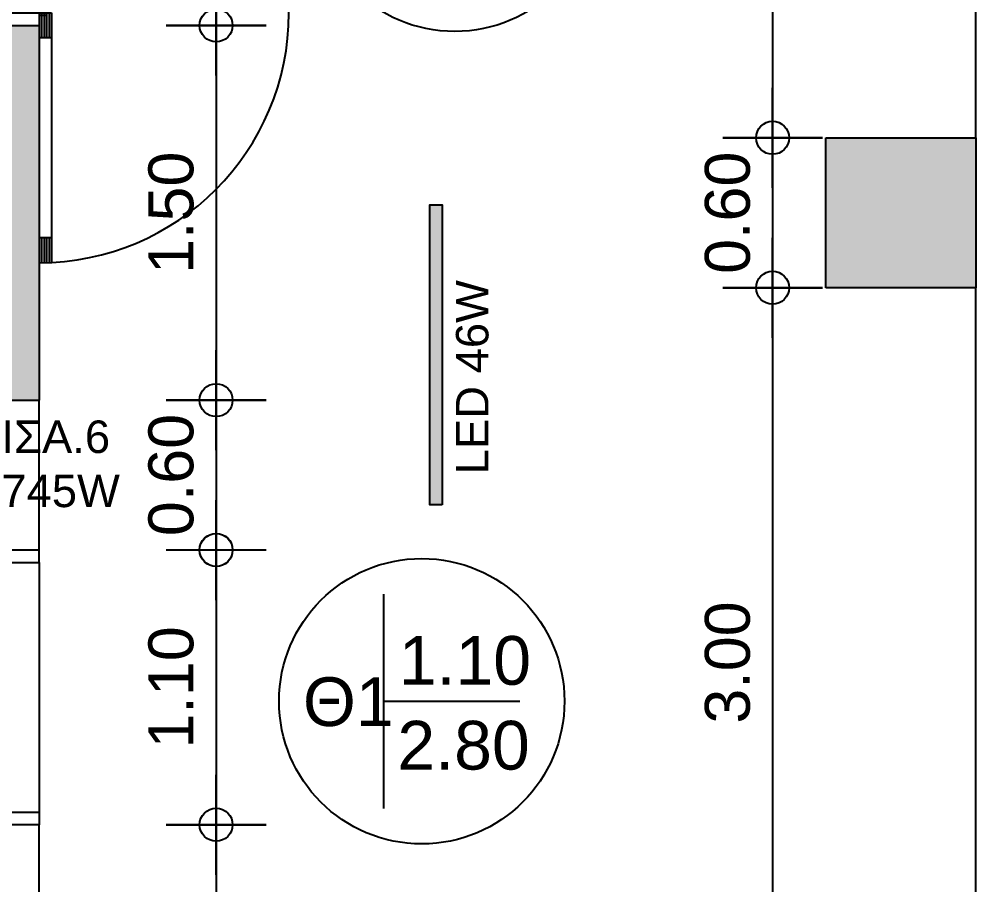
# Model space of a CAD drawing. Header units: metres. Extents: x -11 to 85, y -301 to 135.
# Drawn here: x 22.344 to 26.174, y -203.337 to -199.872 of the extents above; entities that cross this region are included whole.
import ezdxf

# ---------------------------------------------------------------- set-up
doc = ezdxf.new("R2010")
doc.units = ezdxf.units.M
doc.header["$LTSCALE"] = 0.036
doc.header["$PDMODE"] = 2
for name, color, linetype in [('arxitek isogeio', 252, 'Continuous'), ('DIMBLK', 252, 'Continuous'), ('electext', 20, 'Continuous'), ('hatch color', 252, 'Continuous'), ('HLEK_FL001_SYMBOLS', 230, 'Continuous'), ('Parathira', 252, 'Continuous')]:
    doc.layers.add(name, color=color, linetype=linetype)
doc.styles.add('COMU-N', font='arial.ttf')
doc.styles.get("Standard").update_dxf_attribs({"font": 'arial.ttf'})
doc.dimstyles.new('CADWDOT', dxfattribs={"dimscale": 0.1, "dimtxt": 1.8, "dimasz": 0.08, "dimexe": 2, "dimexo": 0, "dimgap": 0.09, "dimtad": 0, "dimrnd": 0.001, "dimzin": 0, "dimdsep": 46, "dimtxsty": 'Standard', "dimblk1": 'ARTDIM', "dimblk2": 'ARTDIM', "dimsah": 1, "dimcen": 0.09, "dimdle": 0.05, "dimse1": 1, "dimse2": 1, "dimadec": 0, "dimazin": 0, "dimtfac": 1, "dimtmove": 0, "dimatfit": 3, "dimldrblk": 'ARTDIM', "dimfxl": 2, "dimtvp": 0.9999, "dimtolj": 1, "dimtzin": 0, "dimarcsym": 0})

# ---------------------------------------------------------------- blocks, each defined once
blk = doc.blocks.new('ARTDIM')
at = {"layer": 'DIMBLK'}
for p, q in [((0, -24.9975), (0, 24.9975)), ((-24.9975, 0), (24.9975, 0))]:
    blk.add_line(p, q, dxfattribs=at)
blk.add_circle((0, 0), 8.25, dxfattribs=at)
blk = doc.blocks.new('*D1343')
at = {"layer": 'arxitek isogeio', "color": 0, "lineweight": -2}
blk.add_line((25.3601, -197.3548), (25.3601, -200.3388), dxfattribs=at)
at = {"layer": 'Defpoints', "color": 0, "transparency": 16777216}
for p in [(25.5737, -197.3468), (25.3601, -200.3468), (25.5737, -200.3468)]:
    blk.add_point(p, dxfattribs=at)
at = {"layer": 'arxitek isogeio', "color": 0, "lineweight": -2, "xscale": 0.008, "yscale": 0.008, "zscale": 0.008}
for p, rotation in [((25.3601, -197.3468), 90), ((25.3601, -200.3468), 270)]:
    blk.add_blockref('ARTDIM', p, dxfattribs=dict(at, rotation=rotation))
at = {"layer": 'arxitek isogeio', "color": 0, "insert": (25.1801, -198.8468), "char_height": 0.18, "attachment_point": 5, "rotation": 90}
blk.add_mtext('\\A1;3.00', dxfattribs=at)
blk = doc.blocks.new('*D1344')
at = {"layer": 'arxitek isogeio', "color": 0, "lineweight": -2}
blk.add_line((25.3601, -200.3548), (25.3601, -200.9388), dxfattribs=at)
at = {"layer": 'Defpoints', "color": 0, "transparency": 16777216}
for p in [(25.5737, -200.3468), (25.3601, -200.9468), (25.5737, -200.9468)]:
    blk.add_point(p, dxfattribs=at)
at = {"layer": 'arxitek isogeio', "color": 0, "lineweight": -2, "xscale": 0.008, "yscale": 0.008, "zscale": 0.008}
for p, rotation in [((25.3601, -200.3468), 90), ((25.3601, -200.9468), 270)]:
    blk.add_blockref('ARTDIM', p, dxfattribs=dict(at, rotation=rotation))
at = {"layer": 'arxitek isogeio', "color": 0, "insert": (25.1801, -200.6468), "char_height": 0.18, "attachment_point": 5, "rotation": 90}
blk.add_mtext('\\A1;0.60', dxfattribs=at)
blk = doc.blocks.new('*D1345')
at = {"layer": 'arxitek isogeio', "color": 0, "lineweight": -2}
blk.add_line((25.3601, -200.9548), (25.3601, -203.9388), dxfattribs=at)
at = {"layer": 'Defpoints', "color": 0, "transparency": 16777216}
for p in [(25.5737, -200.9468), (25.3601, -203.9468), (25.5737, -203.9468)]:
    blk.add_point(p, dxfattribs=at)
at = {"layer": 'arxitek isogeio', "color": 0, "lineweight": -2, "xscale": 0.008, "yscale": 0.008, "zscale": 0.008}
for p, rotation in [((25.3601, -200.9468), 90), ((25.3601, -203.9468), 270)]:
    blk.add_blockref('ARTDIM', p, dxfattribs=dict(at, rotation=rotation))
at = {"layer": 'arxitek isogeio', "color": 0, "insert": (25.1801, -202.4468), "char_height": 0.18, "attachment_point": 5, "rotation": 90}
blk.add_mtext('\\A1;3.00', dxfattribs=at)
blk = doc.blocks.new('A$C2CDE206A')
at = {"layer": 'Parathira'}
for p, q in [((0, 0), (0, -0.05)), ((0.3, -0.05), (0.3, 0)), ((0, -0.05), (0.3, -0.05)), ((0.3, -0.05), (0.25, -0.05)), ((0, -1.05), (0.3, -1.05)), ((0, -1.1), (0, -1.05)), ((0.3, -1.05), (0.35, -1.05)), ((0.3, -1.05), (0.3, -1.1)), ((0.33, -1.06), (0.3, -1.06)), ((0.31, -1.05), (0.31, -1.15)), ((0.32, -1.05), (0.32, -1.15)), ((0.33, -1.05), (0.33, -1.15)), ((0.34, -1.05), (0.34, -1.15)), ((0.35, -1.05), (0.35, -2.0487)), ((0.35, -1.15), (0.3, -1.15)), ((0.35, -1.95), (0.3, -1.95)), ((0.31, -1.95), (0.31, -2.0499)), ((0.32, -1.95), (0.32, -2.0498)), ((0.33, -1.95), (0.33, -2.0495)), ((0.34, -1.95), (0.34, -2.0492))]:
    blk.add_line(p, q, dxfattribs=at)
blk.add_arc((0.3, -1.05), 1, 270, 90, dxfattribs=at)
blk = doc.blocks.new('A$C07D551FE')
at = {"layer": 'Parathira'}
for p, q in [((0, -0.05), (0, 0)), ((0.3, 0), (0.3, -0.05)), ((0.3, -0.05), (0, -0.05)), ((0.15, -1.05), (0.15, -1)), ((0.15, -1), (1.1487, -1)), ((0.15, -1.01), (0.25, -1.01)), ((0.15, -1.02), (0.25, -1.02)), ((0.15, -1.03), (0.25, -1.03)), ((0.25, -1), (0.25, -1.05)), ((1.05, -1), (1.05, -1.05)), ((1.05, -1.01), (1.1492, -1.01)), ((1.05, -1.02), (1.1495, -1.02)), ((1.05, -1.03), (1.1498, -1.03)), ((0.3, -1.05), (0, -1.05)), ((0, -1.05), (0, -1.1)), ((0.15, -1.04), (0.25, -1.04)), ((1.15, -1.05), (0.15, -1.05)), ((0.3, -1.1), (0.3, -1.05)), ((1.05, -1.04), (1.1499, -1.04))]:
    blk.add_line(p, q, dxfattribs=at)
blk.add_arc((0.15, -1.05), 1, 0, 90, dxfattribs=at)
blk = doc.blocks.new('*D1425')
at = {"layer": 'arxitek isogeio', "color": 0, "lineweight": -2}
blk.add_line((23.1324, -198.8048), (23.1324, -199.8888), dxfattribs=at)
at = {"layer": 'Defpoints', "color": 0, "transparency": 16777216}
for p in [(22.5267, -198.7968), (22.5367, -199.8968), (23.1324, -199.8968)]:
    blk.add_point(p, dxfattribs=at)
at = {"layer": 'arxitek isogeio', "color": 0, "lineweight": -2, "xscale": 0.008, "yscale": 0.008, "zscale": 0.008}
for p, rotation in [((23.1324, -198.7968), 90), ((23.1324, -199.8968), 270)]:
    blk.add_blockref('ARTDIM', p, dxfattribs=dict(at, rotation=rotation))
at = {"layer": 'arxitek isogeio', "color": 0, "insert": (22.9524, -199.3468), "char_height": 0.18, "attachment_point": 5, "rotation": 90}
blk.add_mtext('\\A1;1.10', dxfattribs=at)
blk = doc.blocks.new('*D1426')
at = {"layer": 'arxitek isogeio', "color": 0, "lineweight": -2}
blk.add_line((23.1324, -199.9048), (23.1324, -201.3888), dxfattribs=at)
at = {"layer": 'Defpoints', "color": 0, "transparency": 16777216}
for p in [(22.3767, -199.8968), (22.3767, -201.3968), (23.1324, -201.3968)]:
    blk.add_point(p, dxfattribs=at)
at = {"layer": 'arxitek isogeio', "color": 0, "lineweight": -2, "xscale": 0.008, "yscale": 0.008, "zscale": 0.008}
for p, rotation in [((23.1324, -199.8968), 90), ((23.1324, -201.3968), 270)]:
    blk.add_blockref('ARTDIM', p, dxfattribs=dict(at, rotation=rotation))
at = {"layer": 'arxitek isogeio', "color": 0, "insert": (22.9524, -200.6468), "char_height": 0.18, "attachment_point": 5, "rotation": 90}
blk.add_mtext('\\A1;1.50', dxfattribs=at)
blk = doc.blocks.new('*D1427')
at = {"layer": 'arxitek isogeio', "color": 0, "lineweight": -2}
blk.add_line((23.1324, -201.4048), (23.1324, -201.988), dxfattribs=at)
at = {"layer": 'Defpoints', "color": 0, "transparency": 16777216}
for p in [(22.3767, -201.3968), (22.3767, -201.996), (23.1324, -201.996)]:
    blk.add_point(p, dxfattribs=at)
at = {"layer": 'arxitek isogeio', "color": 0, "lineweight": -2, "xscale": 0.008, "yscale": 0.008, "zscale": 0.008}
for p, rotation in [((23.1324, -201.3968), 90), ((23.1324, -201.996), 270)]:
    blk.add_blockref('ARTDIM', p, dxfattribs=dict(at, rotation=rotation))
at = {"layer": 'arxitek isogeio', "color": 0, "insert": (22.9524, -201.6964), "char_height": 0.18, "attachment_point": 5, "rotation": 90}
blk.add_mtext('\\A1;0.60', dxfattribs=at)
blk = doc.blocks.new('*D1428')
at = {"layer": 'arxitek isogeio', "color": 0, "lineweight": -2}
blk.add_line((23.1324, -202.0047), (23.1324, -203.088), dxfattribs=at)
at = {"layer": 'Defpoints', "color": 0, "transparency": 16777216}
for p in [(22.5267, -201.9967), (22.5267, -203.096), (23.1324, -203.096)]:
    blk.add_point(p, dxfattribs=at)
at = {"layer": 'arxitek isogeio', "color": 0, "lineweight": -2, "xscale": 0.008, "yscale": 0.008, "zscale": 0.008}
for p, rotation in [((23.1324, -201.9967), 90), ((23.1324, -203.096), 270)]:
    blk.add_blockref('ARTDIM', p, dxfattribs=dict(at, rotation=rotation))
at = {"layer": 'arxitek isogeio', "color": 0, "insert": (22.9524, -202.5464), "char_height": 0.18, "attachment_point": 5, "rotation": 90}
blk.add_mtext('\\A1;1.10', dxfattribs=at)
blk = doc.blocks.new('*D1429')
at = {"layer": 'arxitek isogeio', "color": 0, "lineweight": -2}
blk.add_line((23.1324, -203.104), (23.1324, -204.1388), dxfattribs=at)
at = {"layer": 'Defpoints', "color": 0, "transparency": 16777216}
for p in [(22.5267, -203.096), (22.5267, -204.1468), (23.1324, -204.1468)]:
    blk.add_point(p, dxfattribs=at)
at = {"layer": 'arxitek isogeio', "color": 0, "lineweight": -2, "xscale": 0.008, "yscale": 0.008, "zscale": 0.008}
for p, rotation in [((23.1324, -203.096), 90), ((23.1324, -204.1468), 270)]:
    blk.add_blockref('ARTDIM', p, dxfattribs=dict(at, rotation=rotation))
at = {"layer": 'arxitek isogeio', "color": 0, "insert": (22.9524, -203.6214), "char_height": 0.18, "attachment_point": 5, "rotation": 90}
blk.add_mtext('\\A1;1.05', dxfattribs=at)
blk = doc.blocks.new('lampes fthorismou 120')
at = {"layer": 'hatch color'}
blk.add_hatch(color=181, dxfattribs=at).paths.add_polyline_path([(84.1811, -99.2639), (84.1811, -99.2139), (85.3811, -99.2139), (85.3811, -99.2639)])
at = {"layer": 'HLEK_FL001_SYMBOLS'}
blk.add_lwpolyline([(84.1811, -99.2639), (84.1811, -99.2139), (85.3811, -99.2139), (85.3811, -99.2639)], close=True, dxfattribs=at)

msp = doc.modelspace()

# ---------------------------------------------------------------- hatches: boundary and pattern name
at = {"layer": 'arxitek isogeio'}
for points in [[(22.1237, -201.3968), (22.4237, -201.3968), (22.4237, -199.8968), (22.1237, -199.8968)], [(25.5737, -200.9468), (26.1737, -200.9468), (26.1737, -200.3468), (25.5737, -200.3468)]]:
    msp.add_hatch(color=256, dxfattribs=at).paths.add_polyline_path(points)

# ---------------------------------------------------------------- linework, layer by layer
for p, q in [((26.1737, -200.3468), (26.1737, -197.3468)), ((22.1237, -199.8968), (22.4237, -199.8968)), ((22.4237, -199.8968), (22.4237, -201.3968)), ((25.5737, -200.3468), (26.1737, -200.3468)), ((25.5737, -200.9468), (25.5737, -200.3468)), ((26.1737, -200.3468), (26.1737, -200.9468)), ((26.1737, -200.9468), (25.5737, -200.9468)), ((26.1737, -203.9468), (26.1737, -200.9468)), ((22.1237, -201.3968), (22.4237, -201.3968)), ((22.4237, -201.996), (22.4237, -201.3968)), ((22.1237, -201.996), (22.4237, -201.996)), ((22.4237, -202.046), (22.4237, -203.046)), ((23.8018, -202.1728), (23.8018, -203.0308)), ((23.8018, -202.6018), (24.3478, -202.6018)), ((22.4237, -203.096), (22.1237, -203.096)), ((22.4237, -204.1468), (22.4237, -203.096))]:
    msp.add_line(p, q, dxfattribs=at)
for centre in [(24.0876, -199.35), (23.9555, -202.6018)]:
    msp.add_circle(centre, 0.5712, dxfattribs=at)

# ---------------------------------------------------------------- block references
msp.add_blockref('A$C2CDE206A', (22.1237, -198.7968), dxfattribs=at)
at = {"layer": 'arxitek isogeio', "rotation": 180}
msp.add_blockref('A$C07D551FE', (22.4237, -203.096), dxfattribs=at)
at = {"layer": 'HLEK_FL001_SYMBOLS', "rotation": 90}
msp.add_blockref('lampes fthorismou 120', (-75.2265, -285.9964), dxfattribs=at)

# ---------------------------------------------------------------- texts
at = {"layer": 'arxitek isogeio', "style": 'COMU-N'}
for s, p in [('1.10', (23.863, -202.5359)), ('Θ1', (23.4798, -202.701)), ('2.80', (23.8578, -202.8753))]:
    msp.add_text(s, height=0.195, dxfattribs=at).set_placement(p)
at = {"layer": 'electext'}
msp.add_text('LED 46W', height=0.13, rotation=90, dxfattribs=at).set_placement((24.2224, -201.6934))
at = {"layer": 'HLEK_FL001_SYMBOLS', "insert": (22.2726, -201.4782), "char_height": 0.13, "attachment_point": 1, "style": 'COMU-N'}
msp.add_mtext_dynamic_manual_height_columns('{\\fArial|b0|i0|c161|p34;ΙΣΑ}.6\\P745W', width=0.495006, gutter_width=0.65, heights=[0], dxfattribs=at)

# ---------------------------------------------------------------- dimensions: what is measured, and where the dimension line sits
at = {"layer": 'arxitek isogeio'}
for base, p1, p2, picture, middle in [((25.3601, -200.3468), (25.5737, -197.3468), (25.5737, -200.3468), '*D1343', (25.1801, -198.8468)), ((23.1324, -199.8968), (22.5267, -198.7968), (22.5367, -199.8968), '*D1425', (22.9524, -199.3468)), ((23.1324, -201.3968), (22.3767, -199.8968), (22.3767, -201.3968), '*D1426', (22.9524, -200.6468)), ((25.3601, -203.9468), (25.5737, -200.9468), (25.5737, -203.9468), '*D1345', (25.1801, -202.4468)), ((23.1324, -203.096), (22.5267, -201.9967), (22.5267, -203.096), '*D1428', (22.9524, -202.5464)), ((23.1324, -204.1468), (22.5267, -203.096), (22.5267, -204.1468), '*D1429', (22.9524, -203.6214))]:
    dim = msp.add_linear_dim(base=base, p1=p1, p2=p2, angle=90, dimstyle='CADWDOT', dxfattribs=at)
    dim.commit()
    dim.dimension.update_dxf_attribs({"geometry": picture, "text_midpoint": middle})
for base, p1, p2, picture, middle in [((25.3601, -200.9468), (25.5737, -200.3468), (25.5737, -200.9468), '*D1344', (25.3601, -200.6468)), ((23.1324, -201.996), (22.3767, -201.3968), (22.3767, -201.996), '*D1427', (23.1324, -201.6964))]:
    dim = msp.add_linear_dim(base=base, p1=p1, p2=p2, angle=90, dimstyle='CADWDOT', dxfattribs=at)
    dim.commit()
    dim.dimension.update_dxf_attribs({"geometry": picture, "text_midpoint": middle, "dimtype": 160})

doc.saveas('drawing.dxf')
